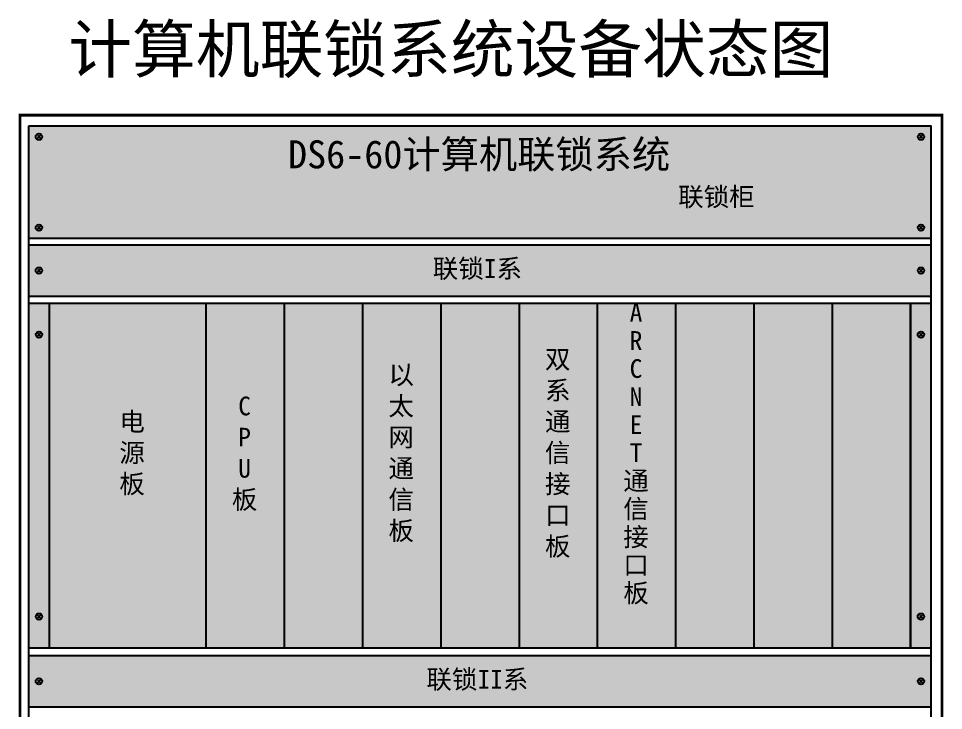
# Model space of a CAD drawing. Header units: millimetres. Extents: x 1211 to 4590, y 32 to 2478.
# Drawn here: x 2563 to 3552, y 1738 to 2478 of the extents above; entities that cross this region are included whole.
import ezdxf
from ezdxf.enums import TextEntityAlignment as Align

# ---------------------------------------------------------------- set-up
doc = ezdxf.new("R2010")
doc.units = ezdxf.units.MM
doc.styles.get("Standard").update_dxf_attribs({"font": 'simsun.ttc'})

msp = doc.modelspace()

# ---------------------------------------------------------------- hatches: boundary and pattern name
at = {"lineweight": -3, "ltscale": 0.1, "true_color": 0xeff3f7}
h = msp.add_hatch(color=7, dxfattribs=at)
h.dxf.hatch_style = 1
h.paths.add_polyline_path([(3538.88, 2242.5), (3538.88, 2362.84), (2573.82, 2362.84), (2573.82, 2242.5)])
h = msp.add_hatch(color=7, dxfattribs=at)
h.dxf.hatch_style = 1
h.paths.add_polyline_path([(2573.82, 2235.84), (2573.82, 2180.58), (3538.88, 2180.58), (3538.88, 2235.84)])
h = msp.add_hatch(color=7, dxfattribs=at)
h.dxf.hatch_style = 1
h.paths.add_polyline_path([(2573.82, 1804.42), (2595.7, 1804.42), (2595.7, 2173.41), (2573.82, 2173.41)])
h = msp.add_hatch(color=7, dxfattribs=at)
h.dxf.hatch_style = 1
h.paths.add_polyline_path([(2763.19, 2173.41), (2595.7, 2173.41), (2595.7, 1804.42), (2763.19, 1804.42)])
h = msp.add_hatch(color=7, dxfattribs=at)
h.dxf.hatch_style = 1
h.paths.add_polyline_path([(2846.94, 2173.41), (2763.19, 2173.41), (2763.19, 1804.42), (2846.94, 1804.42)])
h = msp.add_hatch(color=7, dxfattribs=at)
h.dxf.hatch_style = 1
h.paths.add_polyline_path([(2930.68, 2173.41), (2846.94, 2173.41), (2846.94, 1804.42), (2930.68, 1804.42)])
h = msp.add_hatch(color=7, dxfattribs=at)
h.dxf.hatch_style = 1
h.paths.add_polyline_path([(3014.43, 2173.41), (2930.68, 2173.41), (2930.68, 1804.42), (3014.43, 1804.42)])
h = msp.add_hatch(color=7, dxfattribs=at)
h.dxf.hatch_style = 1
h.paths.add_polyline_path([(3098.18, 2173.41), (3014.43, 2173.41), (3014.48, 1804.42), (3098.23, 1804.42)])
h = msp.add_hatch(color=7, dxfattribs=at)
h.dxf.hatch_style = 1
h.paths.add_polyline_path([(3181.92, 2173.41), (3098.18, 2173.41), (3098.18, 1804.42), (3181.92, 1804.42)])
h = msp.add_hatch(color=7, dxfattribs=at)
h.dxf.hatch_style = 1
h.paths.add_polyline_path([(3265.67, 2173.41), (3181.92, 2173.41), (3181.92, 1804.42), (3265.67, 1804.42)])
h = msp.add_hatch(color=7, dxfattribs=at)
h.dxf.hatch_style = 1
h.paths.add_polyline_path([(3349.42, 2173.41), (3265.67, 2173.41), (3265.67, 1804.42), (3349.42, 1804.42)])
h = msp.add_hatch(color=7, dxfattribs=at)
h.dxf.hatch_style = 1
h.paths.add_polyline_path([(3433.16, 2173.41), (3349.42, 2173.41), (3349.42, 1804.42), (3433.16, 1804.42)])
h = msp.add_hatch(color=7, dxfattribs=at)
h.dxf.hatch_style = 1
h.paths.add_polyline_path([(3516.91, 2173.41), (3433.16, 2173.41), (3433.16, 1804.42), (3516.91, 1804.42)])
h = msp.add_hatch(color=7, dxfattribs=at)
h.dxf.hatch_style = 1
h.paths.add_polyline_path([(3517.01, 1804.42), (3538.88, 1804.42), (3538.88, 2173.41), (3517.01, 2173.41)])
h = msp.add_hatch(color=7, dxfattribs=at)
h.dxf.hatch_style = 1
h.paths.add_polyline_path([(2573.82, 1796.55), (2573.82, 1741.28), (3538.88, 1741.28), (3538.88, 1796.54)])

# ---------------------------------------------------------------- linework, layer by layer
at = {"color": 18, "lineweight": -3, "true_color": 0x000000}
for p, q in [((2582.97, 2349.66), (2586.16, 2352.85)), ((2582.97, 2352.85), (2586.16, 2349.66)), ((3529.73, 2349.66), (3526.54, 2352.85)), ((3529.73, 2352.85), (3526.54, 2349.66)), ((2582.97, 2255.68), (2586.16, 2252.49)), ((2582.97, 2252.49), (2586.16, 2255.68)), ((3529.73, 2255.68), (3526.54, 2252.49)), ((3529.73, 2252.49), (3526.54, 2255.68)), ((2582.97, 2206.63), (2586.16, 2209.83)), ((2582.97, 2209.83), (2586.16, 2206.63)), ((3529.73, 2206.63), (3526.54, 2209.83)), ((3529.73, 2209.83), (3526.54, 2206.63)), ((2586.2, 2138.04), (2583.01, 2141.23)), ((2586.2, 2141.23), (2583.01, 2138.04)), ((3526.51, 2138.04), (3529.7, 2141.23)), ((3526.51, 2141.23), (3529.7, 2138.04)), ((2586.2, 1839.8), (2583.01, 1836.61)), ((2586.2, 1836.61), (2583.01, 1839.8)), ((3526.51, 1839.8), (3529.7, 1836.61)), ((3526.51, 1836.61), (3529.7, 1839.8)), ((2582.97, 1767.33), (2586.16, 1770.53)), ((2582.97, 1770.53), (2586.16, 1767.33)), ((3529.73, 1767.33), (3526.54, 1770.53)), ((3529.73, 1770.53), (3526.54, 1767.33))]:
    msp.add_line(p, q, dxfattribs=at)
at = {"color": 18, "lineweight": -3, "ltscale": 0.1, "true_color": 0x000000}
for p, q in [((2595.7, 2173.41), (2595.7, 1804.42)), ((2763.19, 2173.41), (2763.19, 1804.42)), ((2846.94, 2173.41), (2846.94, 1804.42)), ((2930.68, 2173.41), (2930.68, 1804.42)), ((3014.43, 2173.41), (3014.43, 1804.42)), ((3098.18, 2173.41), (3098.18, 1804.42)), ((3181.92, 2173.41), (3181.92, 1804.42)), ((3265.67, 2173.41), (3265.67, 1804.42)), ((3349.42, 2173.41), (3349.42, 1804.42)), ((3433.16, 2173.41), (3433.16, 1804.42)), ((3516.91, 2173.41), (3516.91, 1826.62)), ((3516.91, 2173.41), (3516.91, 1804.42))]:
    msp.add_line(p, q, dxfattribs=at)
at = {"lineweight": 70, "ltscale": 0.1, "const_width": 3}
msp.add_lwpolyline([(3550.77, 2374.38), (3550.77, 34.14), (2564.23, 34.14), (2564.23, 2374.38)], close=True, dxfattribs=at)
at = {"color": 7, "lineweight": -3, "ltscale": 0.1}
for points in [[(2573.82, 2362.84), (3538.88, 2362.84), (3538.88, 45.48), (2573.82, 45.48)], [(2573.82, 2362.84), (3538.88, 2362.84), (3538.88, 2242.5), (2573.82, 2242.5)], [(2573.82, 2235.84), (3538.88, 2235.84), (3538.88, 2180.58), (2573.82, 2180.58)], [(2573.82, 2173.41), (3538.88, 2173.41), (3538.88, 1804.42), (2573.82, 1804.42)], [(2573.82, 2173.41), (2595.7, 2173.41), (2595.7, 1804.42), (2573.82, 1804.42)], [(3517.01, 2173.41), (3538.88, 2173.41), (3538.88, 1804.42), (3517.01, 1804.42)], [(2573.82, 1796.55), (3538.88, 1796.54), (3538.88, 1741.28), (2573.82, 1741.28)]]:
    msp.add_lwpolyline(points, close=True, dxfattribs=at)
at = {"color": 18, "lineweight": -3, "true_color": 0x000000}
for centre in [(2584.57, 2351.25), (3528.14, 2351.25), (2584.57, 2254.09), (3528.14, 2254.09), (2584.57, 2208.23), (3528.14, 2208.23), (2584.6, 2139.63), (3528.1, 2139.63), (2584.6, 1838.2), (3528.1, 1838.2), (2584.57, 1768.93), (3528.14, 1768.93)]:
    msp.add_circle(centre, 3.39, dxfattribs=at)

# ---------------------------------------------------------------- texts
at = {"color": 7, "ltscale": 0.1}
msp.add_text('计算机联锁系统设备状态图', height=50, dxfattribs=at).set_placement((3025.21, 2445.04), align=Align.MIDDLE_CENTER)
at = {"color": 18, "ltscale": 0.1, "true_color": 0x000000}
msp.add_text('DS6-60计算机联锁系统', height=30, dxfattribs=at).set_placement((3055.44, 2332.5), align=Align.MIDDLE_CENTER)
at = {"color": 18, "ltscale": 0.1, "true_color": 0x010101}
for s, p in [('联锁柜', (3309.34, 2287.08)), ('联锁I系', (3053.61, 2210.37)), ('联锁II系', (3053.61, 1771.07))]:
    msp.add_text(s, height=20, dxfattribs=at).set_placement(p, align=Align.MIDDLE_CENTER)
at = {"color": 18, "lineweight": -3, "ltscale": 0.1, "true_color": 0x000000, "insert": (3223.33, 2012.25), "char_height": 20, "attachment_point": 5, "line_spacing_factor": 0.9}
msp.add_mtext_dynamic_manual_height_columns('A\\PR\\PC\\PN\\PE\\PT\\P通信接口板', width=37.0142, gutter_width=12.5, heights=[407.74], dxfattribs=at)
at = {"color": 18, "lineweight": -3, "ltscale": 0.1, "true_color": 0x000000, "char_height": 20, "attachment_point": 5}
for s, insert in [('双系通信接口\\P板', (3139.58, 2012.25)), ('以太网通信\\P板', (2972.09, 2012.25)), ('C\\PP\\PU\\P板', (2804.59, 2012.25)), ('电\\P源\\P板', (2684.22, 2012.25))]:
    msp.add_mtext_dynamic_manual_height_columns(s, width=37.0142, gutter_width=12.5, heights=[315.84], dxfattribs=dict(at, insert=insert))

doc.saveas('drawing.dxf')
